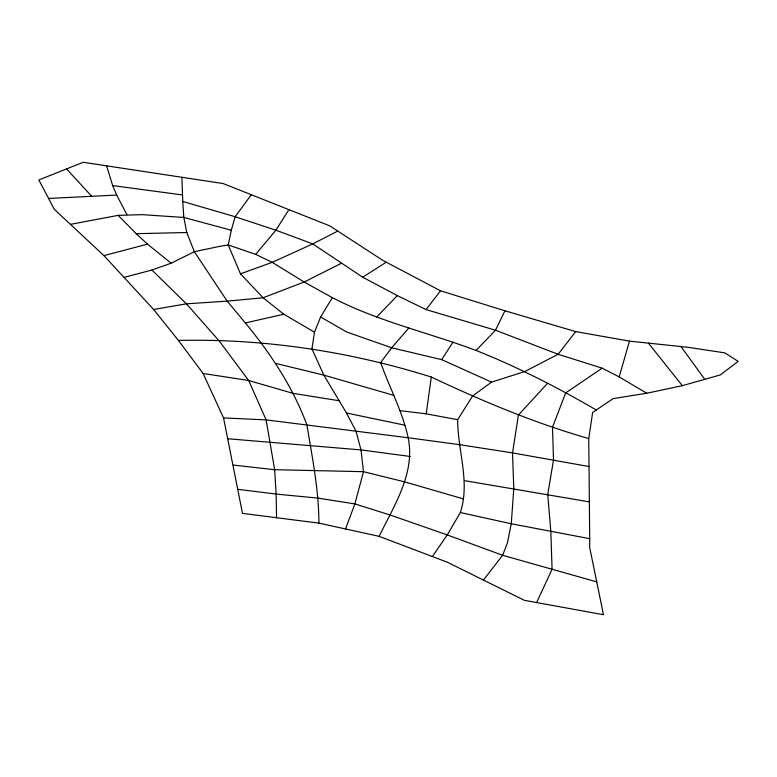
<?xml version="1.0" encoding="UTF-8"?>
<svg xmlns="http://www.w3.org/2000/svg" width="777" height="777" viewBox="0 0 777 777"><rect width="100%" height="100%" fill="white"/><g stroke="black" fill="none" stroke-linecap="round" stroke-linejoin="round"><path stroke-width="1.17" d="M589.714 538.684L589.646 547.251L603.467 614.714L524.388 600.33L447.474 562.266L379.108 536.334L318.91 523.125L242.492 513.374L223.543 417.909L203.108 373.475L178.428 340.433L153.623 309.489L103.943 255.614L54.254 209.275L38.85 179.943L83.246 162.286L223.125 183.547L329.788 225.874L382.721 260.324L440.51 290.792L504.933 310.79L575.689 331.594L629.467 341.132L687.985 347.3L724.747 352.855L738.15 361.363L720.25 374.951L682.332 385.674L646.736 393.24L613.102 398.62L592.647 412.441L588.752 438.558L589.714 538.684L511.276 523.766L460.353 512.519L447.28 534.945L432.342 556.585M460.353 512.519C470.406 481.827 457.585 450.825 457.672 419.706L472.649 395.92L491.579 382.129L524.669 371.571L558.139 354.283L575.689 331.594M457.672 419.706L426.204 413.82L431.303 377.039C349.679 351.359 264.025 338.5 178.428 340.433M596.425 410.062C557.653 387.548 517.744 367.045 476.058 350.446C428.253 332.498 377.933 321.396 332.381 297.659L320.61 316.967L314.481 332.206L311.936 348.922L323.854 375.126L346.484 413.005L356.041 431.274L360.984 449.912L363.481 471.688L354.875 503.914L345.512 529.04M408.809 328.011L391.695 347.785L380.662 362.529C389.481 387.733 402.505 411.46 408.168 437.752C415.51 473.067 393.978 505.866 379.108 536.334M251.301 194.706L235.13 216.734L231.303 230.235L228.215 244.969L240.481 273.834L263.092 297.766L283.79 314.238L314.481 332.206M646.736 393.24L619.201 376.913L629.467 341.132M536.538 602.709L552.068 569.24L550.835 531.585L547.736 494.454L553.506 460.033L552.505 427.195L565.675 392.89L602.175 368.181L619.201 376.913M504.933 310.79L495.503 330.225L476.058 350.446M288.898 209.635L275.884 230.196L255.682 254.351L228.215 244.969L219.94 246.299L194.357 251.709L171.154 263.199L151.894 270.027L124.301 277.331M320.61 316.967L346.795 332.041L391.695 347.785L441.686 359.644L453.03 342.123M181.896 177.399L182.76 201.457L235.13 216.734L275.884 230.196L312.772 243.91L362.674 277.204L397.329 295.619L426.058 309.586L440.51 290.792M483.381 580.089L502.651 555.302L507.391 542.987L511.276 523.766L513.791 488.587L512.519 452.913L518.414 415.054L547.678 383.178M376.418 317.307L397.329 295.619M362.674 277.204L386.315 262.189M337.801 231.051L312.772 243.91L272.212 262.335L240.481 273.834M341.346 263.325L304.166 282.022L263.092 297.766L227.175 301.146L186.402 303.817L153.623 309.489M103.943 255.614L147.504 244.143L171.154 263.199M182.76 201.457L183.819 217.434L186.762 232.508L194.357 251.709L227.175 301.146L245.357 322.95L283.79 314.238M70.425 224.368L118.162 215.365L141.987 214.646L183.819 217.434L231.303 230.235M48.572 198.456L116.657 195.066L126.933 214.656M118.162 215.365L136.218 233.702L186.762 232.508M223.543 417.909L266.123 419.881L408.168 437.752L459.372 444.629L512.519 452.913L589.024 466.521M227.943 438.762L360.984 449.912L410.266 456.458M233.401 465.083L274.66 469.706L363.481 471.688L404.623 481.866L463.228 498.863M400.087 410.693L426.204 413.82M237.985 489.345L276.146 494.075L317.958 498.106L354.875 503.914L390.277 515.044L447.28 534.945L502.651 555.302L596.911 581.915M106.595 165.909L112.684 185.596L182.566 194.959M203.108 373.475L248.669 380.497L292.958 393.337L339.16 400.747M464.792 480.691L589.364 501.893M346.484 413.005L404.827 425.184M275.699 363.403L323.854 375.126L393.881 395.386M426.058 309.586L495.503 330.225L558.139 354.283L602.175 368.181M588.752 438.558C534.45 423.038 482.323 401.078 431.303 377.039M441.686 359.644L491.579 382.129M255.682 254.351L272.212 262.335L304.166 282.022L332.381 297.659M136.218 233.702L147.504 244.143M151.894 270.027L186.402 303.817L218.949 340.647L248.669 380.497L266.123 419.881L274.66 469.706L276.146 494.075L276.554 517.861M66.521 168.881L91.725 196.309M648.406 343.143L682.332 385.674M245.357 322.95C270.765 353.758 293.046 387.402 306.944 425.048C312.257 457.546 318.861 490.064 318.91 523.125M681.021 346.6L704.817 379.38M112.684 185.596L116.657 195.066"/></g></svg>
